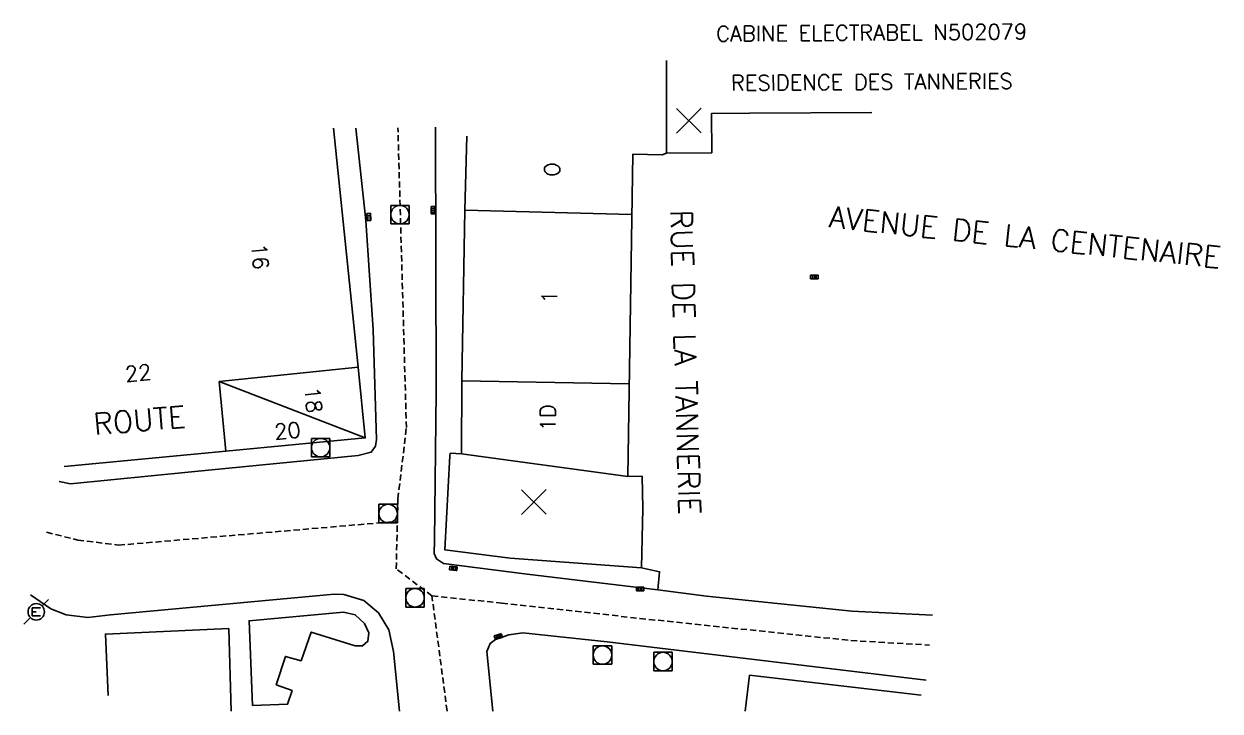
# Model space of a CAD drawing. Header units: millimetres. Extents: x 267288 to 267989, y 125000 to 125364.
# Drawn here: x 267891.9 to 267988.9, y 125000 to 125055.8 of the extents above; entities that cross this region are included whole.
import ezdxf
from ezdxf.enums import TextEntityAlignment as Align

# ---------------------------------------------------------------- set-up
doc = ezdxf.new("R2010")
doc.units = ezdxf.units.MM
doc.linetypes.add('DASHED', pattern=[0.75, 0.5, -0.25])
doc.layers.get('0').update_dxf_attribs({"linetype": 'CONTINUOUS'})
for name, color, linetype in [('W0001', 6, 'DASHED'), ('W0008', 7, 'CONTINUOUS'), ('W0100', 7, 'CONTINUOUS'), ('W0400', 7, 'CONTINUOUS'), ('W0420', 7, 'CONTINUOUS'), ('W0471', 7, 'CONTINUOUS'), ('W0984', 7, 'CONTINUOUS'), ('W0989', 7, 'CONTINUOUS'), ('W0991', 7, 'CONTINUOUS'), ('W1102', 7, 'CONTINUOUS')]:
    doc.layers.add(name, color=color, linetype=linetype)
doc.styles.get("Standard").update_dxf_attribs({"font": 'romans.shx', "width": 0.85})

# ---------------------------------------------------------------- blocks, each defined once
blk = doc.blocks.new('T400')
for p, q in [((-0.15, 0.3), (0.15, 0.3)), ((-0.15, -0.25), (-0.15, 0.3)), ((-0.15, 0.15), (0.15, 0.15)), ((-0.15, 0), (0.15, 0)), ((0.15, 0.3), (0.15, -0.25)), ((-0.15, -0.15), (0.15, -0.15)), ((-0.15, -0.25), (-0.15, -0.3)), ((-0.15, -0.3), (0.15, -0.3)), ((0.15, -0.3), (0.15, -0.25))]:
    blk.add_line(p, q)
blk = doc.blocks.new('T420')
for p, q in [((0.75, 0.75), (-0.75, 0.75)), ((-0.75, 0.75), (-0.75, -0.75)), ((0.75, 0.75), (0.75, -0.75)), ((0.75, -0.75), (-0.75, -0.75))]:
    blk.add_line(p, q)
blk.add_ellipse((0, 0), major_axis=(-0.53, 0.53), ratio=1, start_param=3.926991, end_param=10.210176)
blk = doc.blocks.new('T471')
for p, q in [((0.500001, 0.500001), (1.000002, 1.000002)), ((-0.333334, 0.333334), (-0.333334, -0.333334)), ((-0.333334, 0.333334), (0.333334, 0.333334)), ((-0.333334, 0), (0, 0)), ((-0.500001, -0.500001), (-1.000002, -1.000002)), ((-0.333334, -0.333334), (0.333334, -0.333334))]:
    blk.add_line(p, q)
blk.add_ellipse((0, 0), major_axis=(0.471405, 0.471405), ratio=1, start_param=5.497787144, end_param=11.780972451)
blk = doc.blocks.new('t991o')
at = {"color": 0, "linetype": 'Continuous'}
for p, q in [((-1, 1), (1, -1)), ((-1, -1), (1, 1))]:
    blk.add_line(p, q, dxfattribs=at)

msp = doc.modelspace()

# ---------------------------------------------------------------- linework, layer by layer
at = {"layer": 'W0001'}
for points in [[(267926.21, 125000), (267924.98, 125009.344), (267922.078, 125011.555), (267922.216, 125017.222), (267922.907, 125023.014), (267922.216, 125047.356)], [(267893.691, 125014.522), (267896.23, 125013.886), (267899.547, 125013.471), (267922.172, 125015.402)], [(267924.98, 125009.344), (267930.648, 125008.769), (267941.844, 125007.524), (267958.984, 125005.726), (267965.367, 125005.357)]]:
    msp.add_lwpolyline(points, dxfattribs=at)
at = {"layer": 'W0008'}
for points in [[(267894.733, 125018.63), (267895.641, 125018.455), (267905.453, 125019.429), (267919.002, 125020.752), (267920.053, 125021.019), (267920.409, 125021.507), (267920.486, 125022.051), (267920.197, 125030.939), (267919.617, 125039.821), (267918.792, 125047.323)], [(267925.264, 125047.397), (267925.321, 125025.925), (267925.179, 125013.843), (267925.149, 125012.803), (267925.348, 125012.355), (267925.929, 125011.99), (267932.696, 125011.119), (267943.314, 125009.832), (267943.452, 125011.307), (267941.992, 125011.627)], [(267922.351, 125000), (267921.846, 125004.831), (267921.467, 125006.606), (267920.649, 125007.967), (267919.457, 125008.965), (267917.836, 125009.452), (267917.047, 125009.488), (267898.895, 125007.801), (267897.052, 125007.599), (267895.29, 125007.817), (267894.037, 125008.31), (267892.401, 125009.439)], [(267965.607, 125007.789), (267959.052, 125008.107), (267947.254, 125009.323), (267943.314, 125009.832)], [(267910.414, 125000.441), (267913.258, 125000.566), (267913.631, 125001.665), (267912.341, 125002.135), (267913.088, 125004.435), (267914.361, 125004.086), (267915.18, 125006.41), (267918.735, 125005.306), (267919.355, 125005.298), (267919.781, 125005.672), (267919.863, 125006.35), (267919.517, 125007.12), (267918.748, 125007.818), (267917.812, 125008.026), (267910.134, 125007.333), (267910.414, 125000.441)], [(267965.086, 125002.514), (267939.187, 125005.622), (267932.346, 125006.342), (267931.207, 125006.182), (267930.134, 125005.824), (267929.694, 125005.488), (267929.428, 125004.83), (267929.922, 125000)]]:
    msp.add_lwpolyline(points, dxfattribs=at)
at = {"layer": 'W0100'}
for points in [[(267940.865, 125019.039), (267941.287, 125045.208), (267943.669, 125045.144), (267944.018, 125045.305), (267947.685, 125045.331), (267947.663, 125048.511), (267950.748, 125048.531), (267960.668, 125048.588)], [(267895.122, 125019.843), (267908.264, 125021.099), (267919.566, 125022.179), (267918.978, 125027.921), (267916.992, 125047.323)], [(267927.801, 125046.661), (267927.64, 125040.676), (267927.403, 125026.798), (267927.379, 125020.883)], [(267927.379, 125020.883), (267926.462, 125020.934), (267926.443, 125020.721), (267926.023, 125013.092), (267931.332, 125012.407), (267941.992, 125011.627)], [(267941.992, 125011.627), (267942.108, 125016.439), (267942.031, 125019.073), (267940.865, 125019.039)], [(267908.68, 125000), (267908.491, 125006.694), (267898.482, 125006.248), (267898.704, 125001.253)], [(267964.676, 125001.28), (267950.739, 125002.924)]]:
    msp.add_lwpolyline(points, dxfattribs=at)
at = {"layer": 'W1102'}
for p, q in [((267944.018, 125045.305), (267944.019, 125052.81)), ((267927.64, 125040.676), (267941.208, 125040.311)), ((267918.978, 125027.921), (267907.722, 125026.769)), ((267908.264, 125021.099), (267907.722, 125026.769)), ((267919.566, 125022.179), (267907.722, 125026.769)), ((267927.403, 125026.798), (267940.986, 125026.566)), ((267927.379, 125020.883), (267940.865, 125019.039)), ((267950.739, 125002.924), (267950.394, 125000))]:
    msp.add_line(p, q, dxfattribs=at)

# ---------------------------------------------------------------- block references
at = {"layer": 'W0400'}
for p, rotation in [((267919.854, 125040.105), 4.279662195930062), ((267925.065, 125040.665), 0.5391717070947966), ((267956.016, 125035.228), 90), ((267926.724, 125011.584), 83.73919061123358), ((267941.872, 125009.918), 90), ((267930.368, 125006.049), 107.7985056939463)]:
    msp.add_blockref('T400', p, dxfattribs=dict(at, rotation=rotation))
at = {"layer": 'W0420'}
for p in [(267922.38, 125040.302), (267915.944, 125021.386), (267921.424, 125016.036), (267923.61, 125009.196), (267938.821, 125004.548), (267943.732, 125004.022)]:
    msp.add_blockref('T420', p, dxfattribs=at)
at = {"layer": 'W0471'}
msp.add_blockref('T471', (267892.864, 125008.058), dxfattribs=at)
at = {"layer": 'W0991'}
for p, rotation in [((267945.833, 125047.931), 270.416609500729), ((267933.247, 125016.973), 0.5472911995610108)]:
    msp.add_blockref('t991o', p, dxfattribs=dict(at, rotation=rotation))

# ---------------------------------------------------------------- texts
at = {"layer": 'W0984'}
for s, p in [('CABINE ELECTRABEL N502079', (267960.663, 125055.075)), ('RESIDENCE DES TANNERIES', (267960.691, 125051.074))]:
    msp.add_text(s, height=1.25, rotation=0.40624, dxfattribs=at).set_placement(p, align=Align.MIDDLE)
at = {"layer": 'W0989'}
for s, rotation, p in [('RUE DE LA TANNERIE', 271.62603, (267945.554, 125028.32)), ('AVENUE DE LA CENTENAIRE', 354.01153, (267973.114, 125038.495)), ('ROUTE', 4.87826, (267901.245, 125023.611))]:
    msp.add_text(s, height=1.75, rotation=rotation, dxfattribs=at).set_placement(p, align=Align.MIDDLE)
at = {"layer": 'W0991'}
for s, rotation, p in [('O', 88.46029, (267934.731, 125043.965)), ('16', 275.84447, (267911.02, 125036.909)), ('1', 89.02163, (267934.52, 125033.618)), ('22', 5.45915, (267901.132, 125027.448)), ('18', 275.8469, (267915.351, 125025.264)), ('1D', 89.76753, (267934.391, 125023.812)), ('20', 5.45851, (267913.25, 125022.755))]:
    msp.add_text(s, height=1.25, rotation=rotation, dxfattribs=at).set_placement(p, align=Align.MIDDLE)

doc.saveas('drawing.dxf')
